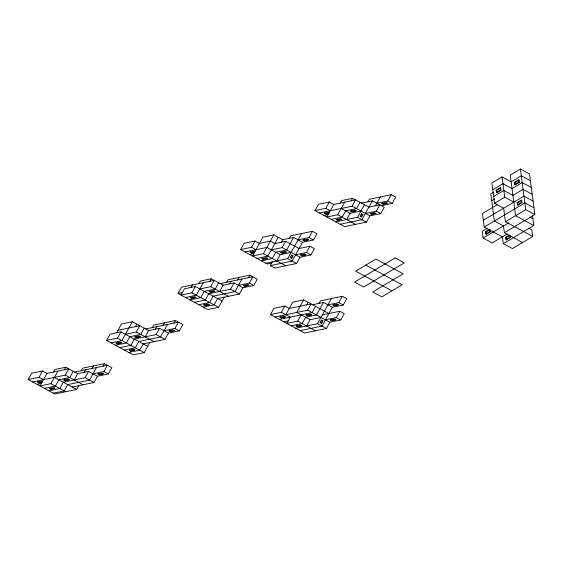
<?xml version="1.0" encoding="UTF-8"?>
<svg xmlns="http://www.w3.org/2000/svg" width="563" height="563" viewBox="0 0 563 563"><rect width="100%" height="100%" fill="white"/><g stroke="black" fill="none" stroke-linecap="round" stroke-linejoin="round"><path stroke-width="0.84" d="M78.736 385.669L76.652 389.441L54.857 393.973L28.15 379.525L31.627 373.241L42.521 370.975L46.975 373.382L68.77 368.849L65.294 375.127L32.605 381.932M28.15 379.525L39.044 377.259L42.521 370.975M42.457 381.552L41.711 381.151L37.355 382.059L38.84 382.861L42.267 381.869M46.975 373.382L40.022 385.944L50.916 383.677L65.758 391.707M53.513 372.023L54.907 369.511L65.801 367.245L77.673 373.663L88.567 371.397L97.469 376.218L108.363 373.945L111.847 367.667L104.422 363.649L82.634 368.188L81.241 370.7M50.916 383.677L57.869 371.116M50.712 389.279L55.068 388.371L53.584 387.569L49.227 388.477L50.712 389.279L54.688 388.174M64.407 369.757L65.801 367.245M65.083 380.729L69.439 379.821L67.954 379.019L63.598 379.926L65.083 380.729L69.059 379.624M73.218 371.256L69.742 377.541L58.848 379.807L55.371 386.084L44.47 388.357M74.196 379.948L77.673 373.663M84.204 372.312L85.597 369.792M48.925 390.764L59.819 388.498L63.295 382.214L85.09 377.682L88.567 371.397M149.744 342.557L144.184 352.607L133.29 354.873L106.576 340.425L110.052 334.14L120.954 331.874L147.661 346.322M92.135 368.434L93.528 365.922M96.498 367.526L89.545 380.088L67.75 384.62L64.273 390.905L53.379 393.171M116.59 332.782L121.46 323.985L132.354 321.719L148.681 330.551L159.575 328.285L168.478 333.099L179.372 330.833L182.855 324.548L175.431 320.537L153.643 325.069L152.249 327.582M106.576 340.425L117.477 338.159L120.954 331.874M72.198 387.034L93.993 382.495L97.469 376.218M103.036 366.161L104.422 363.649M99.257 374.733L103.613 373.825L102.128 373.023L97.772 373.931L99.257 374.733L103.233 373.628M117.266 343.761L121.622 342.853L120.144 342.051L115.781 342.951L117.266 343.761L121.242 342.649M93.022 373.804L103.916 371.538L107.392 365.253L74.703 372.059M132.354 321.719L121.925 340.566L111.031 342.832M135.416 326.639L136.809 324.126M125.401 334.281L136.302 332.015L139.779 325.731L117.984 330.27M136.091 337.617L140.447 336.709L138.962 335.907L134.606 336.815L136.091 337.617L140.067 336.512M130.623 350.981L134.979 350.073L133.494 349.271L129.138 350.179L130.623 350.981L134.599 349.876M144.227 328.145L140.75 334.422L129.856 336.688L126.379 342.973L115.478 345.239M145.205 336.829L148.674 330.551M155.219 329.193L156.598 326.688M224.173 297.208L218.606 307.257L207.712 309.53L178.035 293.471L181.511 287.193L214.2 280.388L210.724 286.673L199.823 288.939M119.933 347.645L130.827 345.379L134.304 339.102L156.099 334.563L159.575 328.285M163.143 325.315L164.537 322.803M167.507 324.408L160.554 336.97L138.758 341.509L135.282 347.786L124.388 350.059M191.019 287.433L192.405 284.92M128.836 352.466L139.73 350.2L143.206 343.916L165.001 339.383L168.478 333.099M174.044 323.049L175.431 320.537M170.265 331.614L174.621 330.706L173.137 329.904L168.78 330.812L170.265 331.614L174.241 330.509M195.375 286.532L184.481 288.798L181.004 295.075L191.899 292.809L195.375 286.532L222.082 300.98M198.943 283.562L200.337 281.05L211.231 278.784L223.103 285.202L233.997 282.936L242.899 287.756L253.8 285.483L257.277 279.206L249.859 275.187L228.064 279.727L226.671 282.239M164.03 330.692L174.924 328.426L178.401 322.142L145.711 328.947M191.687 298.411L196.051 297.503L194.566 296.701L190.203 297.609L191.687 298.411L195.664 297.306M203.306 282.654L196.346 295.216L185.452 297.489M209.844 281.296L211.231 278.784M210.513 292.267L214.876 291.367L213.391 290.564L209.028 291.465L210.513 292.267L214.489 291.162M205.045 305.639L209.401 304.731L207.916 303.929L203.56 304.836L205.045 305.639L209.021 304.534M218.648 282.795L215.172 289.079L204.278 291.345L200.801 297.63L189.907 299.896M271.69 263.111L267.341 264.019L240.633 249.564L244.11 243.286L255.004 241.013L259.459 243.427L270.353 241.154L274.8 243.568L285.701 241.295L299.052 248.522L309.953 246.256L314.4 248.663L310.924 254.948L300.03 257.214L282.225 247.579L271.324 249.845M219.626 291.486L223.103 285.209M229.641 283.843L231.034 281.331M240.633 249.564L251.527 247.298L255.004 241.013M194.355 302.303L205.256 300.037L208.732 293.752L230.52 289.22L233.997 282.936M254.933 251.591L254.194 251.189L249.838 252.097L251.316 252.9L254.765 251.907M237.572 279.973L238.958 277.46M241.928 279.065L234.975 291.627L213.18 296.159L209.703 302.444L198.809 304.71M203.257 307.116L214.158 304.85L217.635 298.573L239.423 294.034L242.899 287.756M248.466 277.7L249.859 275.187M244.687 286.271L249.043 285.364L247.565 284.561L243.202 285.469L244.687 286.271L248.663 285.167M273.829 234.877L262.935 237.143L252.498 255.989L263.4 253.723L273.829 234.877L282.732 239.69L293.626 237.424L302.535 242.245L313.429 239.972L316.906 233.694L312.451 231.28L290.663 235.82L289.269 238.332M238.452 285.342L249.346 283.076L252.822 276.799L220.133 283.597M263.188 259.325L267.552 258.417L266.067 257.615L261.704 258.516L263.188 259.325L267.165 258.22M278.277 237.283L267.847 256.13L256.953 258.396M281.338 242.21L282.732 239.69M300.03 257.214L296.553 263.498L274.758 268.03L270.31 265.623L272.393 261.858M282.225 247.579L285.701 241.295M276.75 260.943L280.233 254.666L291.127 252.393M282.014 253.181L286.37 252.273L284.892 251.471L280.529 252.379L282.014 253.181L285.99 252.076M293.626 237.424L286.673 249.986L275.779 252.252L272.302 258.537L261.408 260.803M265.856 263.217L287.651 258.677L301.557 233.554M361.509 203.116L372.403 200.85L384.276 207.268L380.799 213.553L369.905 215.819L366.429 222.104L344.633 226.636L314.956 210.583L318.433 204.299L329.327 202.033L333.782 204.439L355.57 199.907L352.093 206.185L319.404 212.99M291.289 258.199L292.507 256.003L293.049 255.883L291.662 258.396L290.177 257.594L291.564 255.081L293.049 255.883M302.535 242.245L292.098 261.084L270.31 265.623M304.316 240.76L308.672 239.852L307.194 239.05L302.831 239.958L304.316 240.76L308.292 239.655M298.08 239.831L308.974 237.565L312.451 231.28M314.956 210.583L325.85 208.317L329.327 202.033M301.817 255.729L306.173 254.821L304.689 254.019L300.332 254.926L301.817 255.729L305.793 254.624M329.264 212.61L328.518 212.209L324.161 213.11L325.646 213.919L329.074 212.927M322.36 314.9L339.799 311.269L344.253 313.675L340.777 319.96L329.883 322.226L326.406 328.51L304.611 333.043L270.479 314.583L273.956 308.299L284.857 306.033L289.305 308.44L311.1 303.907L307.623 310.185L274.934 316.99M295.575 254.807L306.476 252.534L309.953 246.256M333.782 204.439L326.829 217.001L337.723 214.735L355.527 224.37M340.319 203.081L341.706 200.569L352.607 198.303L368.927 207.128L379.821 204.862L376.344 211.146L365.45 213.412M270.479 314.583L281.38 312.31L284.857 306.033M337.723 214.735L344.676 202.173M281.169 317.912L285.525 317.004L284.048 316.202L279.684 317.11L281.169 317.912L285.145 316.807M337.519 220.337L341.875 219.429L340.39 218.627L336.034 219.535L337.519 220.337L341.488 219.232M285.828 314.724L292.781 302.155L303.682 299.889L328.905 313.535M351.213 200.815L352.607 198.303M346.625 219.556L350.102 213.271L361.003 211.005M351.889 211.787L356.245 210.879L354.76 210.076L350.404 210.984L351.889 211.787L355.865 210.682M303.682 299.889L296.722 312.451L310.079 319.678L320.98 317.412M360.024 202.314L356.548 208.599L345.654 210.865L342.177 217.142L331.276 219.415M281.38 312.31L290.283 317.131L286.806 323.408L297.7 321.142L301.177 314.865M306.744 304.808L308.13 302.296M335.731 221.822L357.526 217.283L364.479 204.721M297.489 326.744L301.852 325.836L300.368 325.034L296.011 325.942L297.489 326.744L301.465 325.639M368.04 201.765L369.441 199.246L391.229 194.707L395.683 197.12L392.207 203.398L381.306 205.664M361.165 216.804L362.382 214.609L362.924 214.496L361.53 217.008L360.053 216.206L361.439 213.694L362.924 214.496M307.412 315.787L311.775 314.879L310.29 314.077L305.927 314.984L307.412 315.787L311.388 314.682M372.403 200.85L361.974 219.697L340.179 224.229M315.547 306.314L312.071 312.592L279.382 319.397M306.603 325.963L310.079 319.678M319.122 303.344L320.509 300.832L342.304 296.3L346.759 298.707L343.275 304.991L332.381 307.257L323.479 302.437L312.585 304.71M375.465 205.769L380.335 196.98M371.686 214.341L376.049 213.433L374.564 212.631L370.201 213.532L371.686 214.341L375.662 213.236M323.479 302.437L316.526 315.006L305.632 317.272L302.155 323.549L291.254 325.822M383.093 204.186L387.45 203.278L385.965 202.476L381.608 203.384L383.093 204.186L387.07 203.081M295.709 328.229L317.497 323.69L331.41 298.566M376.858 203.257L387.752 200.991L391.229 194.707M321.142 323.211L322.36 321.016L322.902 320.903L321.508 323.415L320.03 322.613L321.417 320.101L322.902 320.903M332.381 307.257L321.952 326.104L300.156 330.636M334.169 305.772L338.525 304.864L337.04 304.062L332.684 304.97L334.169 305.772L338.145 304.667M327.933 304.85L338.827 302.577L342.304 296.3M331.663 320.748L336.027 319.84L334.542 319.038L330.178 319.939L331.663 320.748L335.639 319.636M325.428 319.819L336.322 317.553L339.799 311.269M530.395 180.716L521.303 175.797L511.141 181.842L502.055 176.923L491.893 182.968L494.567 203.285L503.653 208.197L505.433 221.745L532.697 236.488L512.372 248.579L503.287 243.666L502.393 236.896L484.215 227.065L482.435 213.518L497.678 204.453M493.723 192.208L490.816 193.932L494.384 221.02L503.47 225.932L504.357 232.702L534.85 214.566L529.501 173.939L520.416 169.027L510.254 175.072L515.602 215.699L533.773 225.531L503.287 243.666M492.787 189.745L502.949 183.7L512.034 188.612L522.197 182.567L531.282 187.486M496.13 190.188L500.197 187.768L500.648 188.014L500.943 190.273L496.883 192.687L496.425 192.44L496.13 190.188L496.587 190.435L496.883 192.687M496.587 190.435L500.648 188.014M496.425 192.44L500.493 190.027L500.943 190.273M514.491 182.285L518.551 179.864L519.009 180.111L519.304 182.37L515.244 184.791L514.786 184.544L514.491 182.285L514.941 182.532L515.244 184.791M514.941 182.532L519.009 180.111M493.674 196.515L503.836 190.47L512.928 195.382L523.09 189.337L532.176 194.256M514.786 184.544L518.854 182.123L519.304 182.37M491.71 200.702L494.61 198.978M494.567 203.285L504.73 197.24L513.815 202.152M483.328 220.288L523.977 196.107L533.07 201.026M517.165 202.596L521.225 200.182L521.683 200.428L521.978 202.687L517.918 205.101L517.46 204.855L517.165 202.596L517.615 202.842L517.918 205.101M517.615 202.842L521.683 200.428M517.46 204.855L521.528 202.441L521.978 202.687M484.215 227.065L524.871 202.884L533.956 207.796M487.333 228.233L482.252 231.252L483.138 238.022L492.231 242.942L507.474 233.87M485.595 231.696L489.662 229.275L489.958 231.534L490.415 231.78L486.348 234.201L485.897 233.955L485.595 231.696L486.052 231.942L486.348 234.201M486.052 231.942L490.12 229.521M505.433 221.745L525.765 209.654L534.85 214.566M485.897 233.955L489.958 231.534M483.138 238.022L508.551 222.913M510.409 236.291L510.557 237.424L506.489 239.838L506.038 239.592L505.736 237.34L509.804 234.919M505.736 237.34L506.193 237.586L509.578 235.566M506.038 239.592L510.099 237.178L510.557 237.424M325.646 213.919L328.905 213.236M323.859 215.397L328.215 214.489M245.081 251.971L266.876 247.439L280.233 254.666M251.316 252.9L254.582 252.217M249.536 254.385L253.892 253.477M178.035 293.471L182.384 292.57M283.836 321.804L288.193 320.896M38.84 382.861L42.098 382.178M37.052 384.339L41.409 383.438M529.853 217.121L532.88 218.761M495.349 203.405L495.806 203.651M528.777 228.078L531.803 229.718L532.697 236.488M504.357 232.702L522.534 242.533M387.752 200.991L392.207 203.398M382.157 203.264L383.269 203.869M376.344 211.146L380.799 213.553M370.75 213.419L371.861 214.024M352.093 206.185L369.905 215.819M361.263 214.003L362.382 214.609M350.946 210.872L352.065 211.477M341.199 208.458L350.102 213.271M357.526 217.283L366.429 222.104M325.85 208.317L330.305 210.724M324.703 212.997L325.815 213.602M336.575 219.422L337.687 220.027M365.781 265.103L402.13 284.772L381.798 296.863L372.713 291.944L403.207 273.808L375.943 259.057L355.619 271.148L391.961 290.818M308.974 237.565L313.429 239.972M303.38 239.845L304.492 240.443M306.476 252.534L310.924 254.948M300.874 254.814L301.986 255.419M291.395 255.398L292.507 256.003M281.078 252.266L282.19 252.864M287.651 258.677L296.553 263.498M251.527 247.298L255.982 249.705M263.4 253.723L285.659 265.764M250.38 251.985L251.492 252.583M262.252 258.403L263.364 259.008M338.827 302.577L343.275 304.991M333.226 304.857L334.345 305.456M336.322 317.553L340.777 319.96M330.727 319.826L331.839 320.431M307.623 310.185L329.883 322.226M321.241 320.41L322.36 321.016M249.346 283.076L253.8 285.483M306.476 314.872L307.588 315.47M317.497 323.69L326.406 328.51M243.751 285.357L244.863 285.955M297.7 321.142L315.505 330.777M230.52 289.22L239.423 294.034M280.233 316.997L281.345 317.602M296.553 325.829L297.665 326.427M210.724 286.673L228.529 296.3M209.577 291.353L210.689 291.958M191.899 292.809L218.606 307.257M190.751 297.496L191.863 298.094M204.109 304.724L205.221 305.322M174.924 328.426L179.372 330.833M169.322 330.699L170.434 331.304M156.099 334.563L165.001 339.383M136.302 332.015L154.107 341.65M135.155 336.702L136.267 337.3M117.477 338.159L144.184 352.607M116.33 342.839L117.442 343.444M129.68 350.066L130.792 350.672M103.916 371.538L108.363 373.945M98.314 373.818L99.433 374.416M85.09 377.682L93.993 382.495M65.294 375.127L83.099 384.761M64.147 379.814L65.259 380.419M54.393 377.4L76.652 389.441M39.044 377.259L43.499 379.666M37.897 381.939L39.009 382.544M49.769 388.364L50.881 388.97M532.436 215.376L533.773 225.531M520.416 169.027L525.765 209.654M518.551 179.864L518.854 182.123M521.225 200.182L521.528 202.441M509.951 236.052L510.099 237.178M502.055 176.923L504.73 197.24M500.197 187.768L500.493 190.027M506.193 237.586L506.489 239.838M490.267 230.654L490.415 231.78M395.191 257.931L354.542 282.112L363.628 287.024L404.276 262.844L395.191 257.931"/></g></svg>
